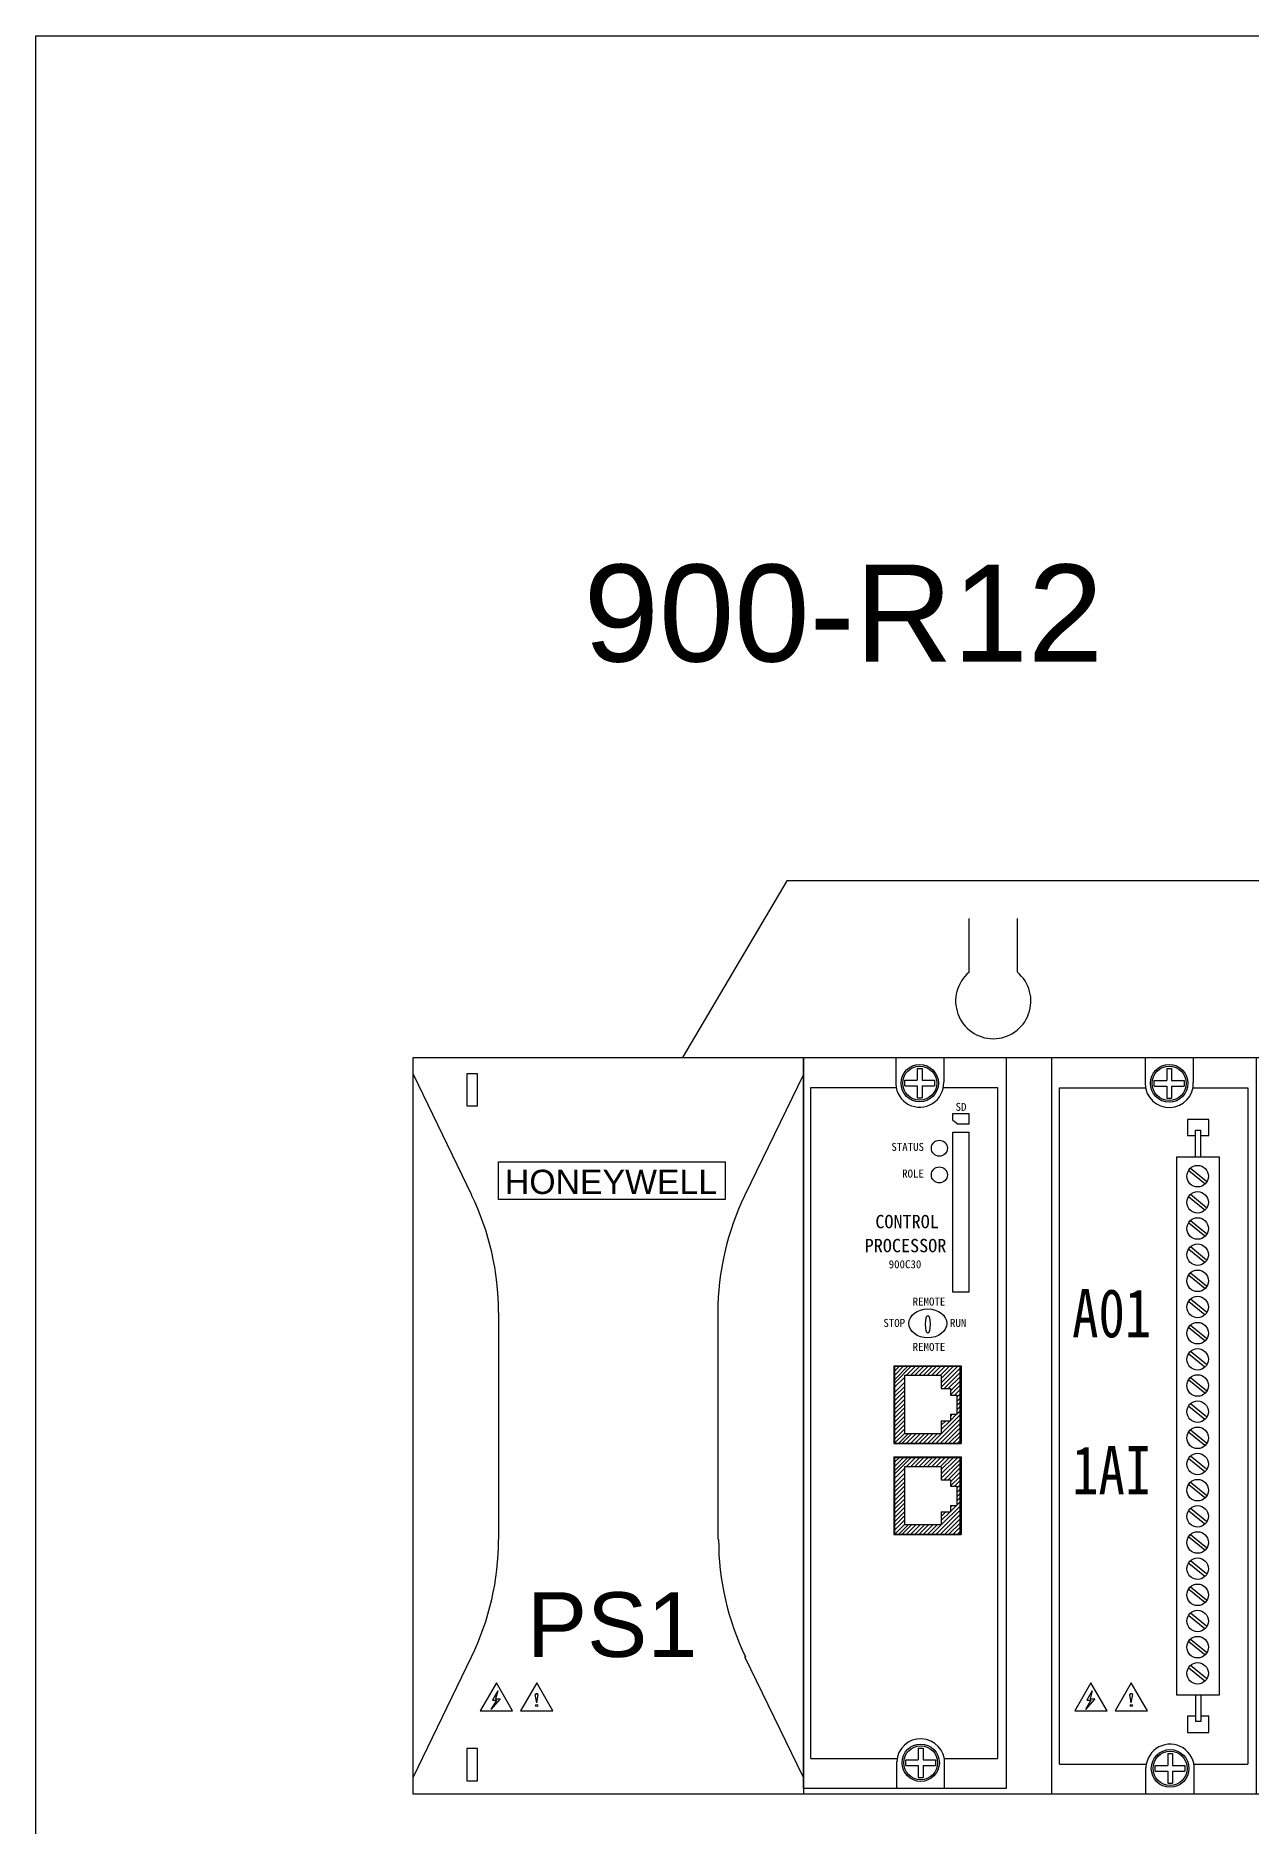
# Model space of a CAD drawing. Extents: x -159874 to -117758, y 9787 to 31117.
# Drawn here: x -156069 to -154941, y 25337 to 26998 of the extents above; entities that cross this region are included whole.
import ezdxf
from ezdxf.enums import TextEntityAlignment as Align

# ---------------------------------------------------------------- set-up
doc = ezdxf.new("R2010")
doc.units = 0
doc.layers.get('0').update_dxf_attribs({"linetype": 'CONTINUOUS'})
for name, color, linetype in [('1', 143, 'CONTINUOUS'), ('Title Block', 7, 'CONTINUOUS'), ('증설con', 4, 'CONTINUOUS')]:
    doc.layers.add(name, color=color, linetype=linetype)
doc.layers.add('AM_0', color=7, linetype='CONTINUOUS', lineweight=30)
doc.styles.add('Arial', font='arial.ttf')
doc.styles.get("Standard").update_dxf_attribs({"font": ''})
doc.styles.get('Standard').set_extended_font_data('SimSun')

# ---------------------------------------------------------------- blocks, each defined once
blk = doc.blocks.new('900P01-0301')
for p, q in [((20484.5, 3992.88), (20495.39, 3970.44)), ((20557.1, 3992.85), (20546.21, 3970.41)), ((20500.4, 3948.61), (20500.4, 3906.39)), ((20541.2, 3948.59), (20541.2, 3906.36)), ((20484.5, 3862.12), (20495.39, 3884.56)), ((20557.1, 3862.12), (20546.21, 3884.56))]:
    blk.add_line(p, q)
at = {"color": 1}
blk.add_lwpolyline([(20500.42, 3976.59), (20542.56, 3976.59), (20542.56, 3969.57), (20500.42, 3969.57)], close=True, dxfattribs=at)
for centre, start, end in [((20450.4, 3948.61), 0, 25.8778), ((20591.2, 3948.59), 154.1222, 180), ((20450.4, 3906.39), 334.1222, 0), ((20591.33, 3906.36), 180, 205.8778)]:
    blk.add_arc(centre, 50, start, end)
at = {"layer": 'Title Block', "color": 0}
for p, q in [((20500, 3879.7), (20497, 3874.5)), ((20503, 3874.5), (20500, 3879.7)), ((20507.5, 3879.7), (20504.5, 3874.5)), ((20510.5, 3874.5), (20507.5, 3879.7)), ((20500.72, 3876.75), (20499, 3874.77)), ((20500, 3876.5), (20499, 3874.77)), ((20500.25, 3878.23), (20499.25, 3876.5)), ((20499.25, 3876.5), (20500, 3876.5)), ((20500.25, 3878.23), (20499.85, 3876.75)), ((20499.85, 3876.75), (20500.72, 3876.75)), ((20507.5, 3876), (20507.23, 3877.52)), ((20507.5, 3876), (20507.77, 3877.52)), ((20497, 3874.5), (20503, 3874.5)), ((20504.5, 3874.5), (20510.5, 3874.5))]:
    blk.add_line(p, q, dxfattribs=at)
for points in [[(20484.5, 3996), (20557.1, 3996), (20557.1, 3859), (20484.5, 3859)], [(20494.5, 3987), (20496.5, 3987), (20496.5, 3993), (20494.5, 3993)], [(20494.5, 3861.5), (20496.5, 3861.5), (20496.5, 3867.5), (20494.5, 3867.5)]]:
    blk.add_lwpolyline(points, close=True, dxfattribs=at)
blk.add_circle((20507.5, 3875.5), 0.2, dxfattribs=at)
blk.add_arc((20507.5, 3877.48), 0.27, 5.3002, 177.3905, dxfattribs=at)
at = {"color": 1, "linetype": 'Continuous', "lineweight": 0, "style": 'Arial'}
blk.add_text('HONEYWELL', height=4.5, dxfattribs=at).set_placement((20521.32, 3970.63, 0), align=Align.CENTER)
blk = doc.blocks.new('900CP1-0200(2)')
for p, q in [((20666.52, 3996), (20666.52, 3991.02)), ((20675.51, 3996), (20675.51, 3991.37)), ((20650.62, 3864.61), (20650.62, 3990.39)), ((20650.62, 3990.39), (20666.59, 3990.39)), ((20675.44, 3990.39), (20685.62, 3990.39)), ((20685.62, 3990.39), (20685.62, 3864.61)), ((20650.62, 3864.61), (20666.77, 3864.61)), ((20666.7, 3859), (20666.7, 3863.98)), ((20675.62, 3864.61), (20685.62, 3864.61)), ((20675.69, 3859), (20675.69, 3863.63))]:
    blk.add_line(p, q)
at = {"color": 7}
for p, q in [((20668.25, 3991.74), (20670.57, 3991.74)), ((20668.25, 3990.67), (20668.25, 3991.74)), ((20670.57, 3993.97), (20670.57, 3991.74)), ((20670.57, 3993.97), (20671.47, 3993.97)), ((20671.47, 3993.97), (20671.47, 3991.74)), ((20671.47, 3991.74), (20673.78, 3991.74)), ((20668.25, 3990.67), (20670.57, 3990.67)), ((20670.57, 3990.67), (20670.57, 3988.44)), ((20670.57, 3988.44), (20671.47, 3988.44)), ((20671.47, 3990.67), (20671.47, 3988.44)), ((20671.47, 3990.67), (20673.78, 3990.67)), ((20666.16, 3938.21), (20666.16, 3923.63)), ((20666.16, 3938.21), (20678.76, 3938.21)), ((20678.76, 3938.21), (20678.76, 3923.63)), ((20666.16, 3923.63), (20678.76, 3923.63)), ((20666.16, 3921.14), (20666.16, 3906.56)), ((20666.16, 3921.14), (20678.76, 3921.14)), ((20678.76, 3921.14), (20678.76, 3906.56)), ((20666.16, 3906.56), (20678.76, 3906.56)), ((20670.75, 3866.56), (20670.75, 3864.33)), ((20670.75, 3866.56), (20671.65, 3866.56)), ((20671.65, 3866.56), (20671.65, 3864.33)), ((20668.44, 3864.33), (20670.75, 3864.33)), ((20668.44, 3863.26), (20668.44, 3864.33)), ((20668.44, 3863.26), (20670.75, 3863.26)), ((20670.75, 3863.26), (20670.75, 3861.03)), ((20671.65, 3864.33), (20673.96, 3864.33)), ((20671.65, 3863.26), (20671.65, 3861.03)), ((20671.65, 3863.26), (20673.96, 3863.26)), ((20670.75, 3861.03), (20671.65, 3861.03))]:
    blk.add_line(p, q, dxfattribs=at)
blk.add_lwpolyline([(20649.2, 3996), (20687.2, 3996), (20687.2, 3859), (20649.2, 3859)], close=True)
for centre, radius in [((20671.02, 3991.2), 3.5), ((20671.02, 3991.2), 3.18), ((20671.2, 3863.8), 3.5), ((20671.2, 3863.8), 3.18)]:
    blk.add_circle(centre, radius, dxfattribs=at)
for centre, start, end in [((20671.02, 3991.2), 182.2997, 2.2997), ((20671.2, 3863.8), 357.7003, 177.7003)]:
    blk.add_arc(centre, 4.5, start, end)
for centre, major_axis, ratio in [((20672.54, 3946.16), (3.55, 0), 0.766082), ((20672.54, 3946), (0, -1.67), 0.245099)]:
    blk.add_ellipse(centre, major_axis=major_axis, ratio=ratio)
at = {"layer": 'Title Block', "color": 0}
for p, q in [((20673.78, 3991.74), (20673.78, 3990.67)), ((20677.2, 3984.25), (20677.2, 3985.5)), ((20677.2, 3984.25), (20678.2, 3983.5)), ((20673.96, 3864.33), (20673.96, 3863.26))]:
    blk.add_line(p, q, dxfattribs=at)
blk.add_lwpolyline([(20677.2, 3985.5), (20680.2, 3985.5), (20680.2, 3983.5), (20678.2, 3983.5)], dxfattribs=at)
blk.add_lwpolyline([(20677.2, 3982), (20680.2, 3982), (20680.2, 3952), (20677.2, 3952)], close=True, dxfattribs=at)
for centre in [(20674.7, 3979), (20674.7, 3974)]:
    blk.add_circle(centre, 1.5, dxfattribs=at)
at = {"layer": '증설con', "color": 7}
for p, q in [((20666.34, 3938.12), (20678.58, 3938.12)), ((20666.34, 3923.72), (20666.34, 3938.12)), ((20668.79, 3938.12), (20666.34, 3935.67)), ((20668, 3938.12), (20666.34, 3936.47)), ((20669.42, 3938.12), (20666.34, 3935.04)), ((20667.2, 3938.12), (20666.34, 3937.26)), ((20670.22, 3938.12), (20668.47, 3936.37)), ((20671.01, 3938.12), (20669.26, 3936.37)), ((20671.81, 3938.12), (20670.06, 3936.37)), ((20672.6, 3938.12), (20670.85, 3936.37)), ((20673.4, 3938.12), (20671.65, 3936.37)), ((20674.19, 3938.12), (20672.44, 3936.37)), ((20674.99, 3938.12), (20673.24, 3936.37)), ((20675.79, 3938.12), (20674.03, 3936.37)), ((20676.58, 3938.12), (20674.83, 3936.37)), ((20678.17, 3938.12), (20675.07, 3935.02)), ((20677.38, 3938.12), (20675.07, 3935.82)), ((20678.58, 3937.74), (20675.07, 3934.23)), ((20678.58, 3923.72), (20678.58, 3938.12)), ((20678.58, 3924.03), (20678.58, 3937.8)), ((20668.14, 3936.05), (20666.34, 3934.25)), ((20668.14, 3935.09), (20666.34, 3933.29)), ((20668.14, 3934.29), (20666.34, 3932.49)), ((20675.07, 3936.37), (20668.14, 3936.37)), ((20668.14, 3936.37), (20668.14, 3925.47)), ((20675.07, 3936.37), (20675.07, 3933.93)), ((20675.07, 3933.93), (20676.78, 3933.93)), ((20678.58, 3936.94), (20675.58, 3933.93)), ((20678.58, 3936.15), (20676.37, 3933.93)), ((20678.58, 3935.35), (20676.78, 3933.55)), ((20678.58, 3934.56), (20676.78, 3932.76)), ((20676.78, 3933.93), (20676.78, 3932.72)), ((20678.58, 3933.76), (20677.54, 3932.72)), ((20668.14, 3933.5), (20666.34, 3931.7)), ((20668.14, 3932.7), (20666.34, 3930.9)), ((20668.14, 3931.9), (20666.34, 3930.1)), ((20667.96, 3930.92), (20666.34, 3929.31)), ((20667.16, 3930.92), (20667.15, 3930.91)), ((20668.14, 3931.11), (20667.96, 3930.92)), ((20676.78, 3932.72), (20677.95, 3932.72)), ((20678.58, 3932.96), (20677.95, 3932.33)), ((20677.95, 3932.72), (20677.95, 3929.12)), ((20678.58, 3932.17), (20677.95, 3931.54)), ((20678.58, 3931.37), (20677.95, 3930.74)), ((20678.58, 3930.58), (20677.95, 3929.95)), ((20668.14, 3930.31), (20666.34, 3928.51)), ((20668.14, 3929.52), (20666.34, 3927.72)), ((20668.14, 3928.72), (20666.34, 3926.92)), ((20668.14, 3927.93), (20666.34, 3926.13)), ((20668.14, 3927.13), (20666.34, 3925.33)), ((20678.58, 3928.19), (20674.11, 3923.72)), ((20678.58, 3927.4), (20674.91, 3923.72)), ((20678.58, 3928.99), (20675.07, 3925.48)), ((20675.07, 3927.9), (20675.07, 3925.47)), ((20676.71, 3927.9), (20675.07, 3926.27)), ((20675.07, 3927.9), (20676.78, 3927.9)), ((20675.12, 3927.9), (20675.07, 3927.86)), ((20675.91, 3927.9), (20675.07, 3927.07)), ((20676.78, 3929.12), (20676.78, 3927.9)), ((20676.78, 3929.12), (20677.95, 3929.12)), ((20677.13, 3929.12), (20676.78, 3928.78)), ((20677.92, 3929.12), (20676.78, 3927.98)), ((20678.58, 3929.78), (20677.95, 3929.15)), ((20668.14, 3926.34), (20666.34, 3924.54)), ((20668.14, 3925.54), (20666.34, 3923.74)), ((20666.34, 3923.72), (20678.58, 3923.72)), ((20668.87, 3925.47), (20667.12, 3923.72)), ((20669.43, 3925.4), (20667.75, 3923.72)), ((20675.07, 3925.47), (20668.14, 3925.47)), ((20670.29, 3925.47), (20668.54, 3923.72)), ((20671.02, 3925.4), (20669.34, 3923.72)), ((20671.02, 3924.61), (20670.14, 3923.72)), ((20672.68, 3925.47), (20670.93, 3923.72)), ((20671.89, 3925.47), (20671.02, 3924.61)), ((20671.09, 3925.47), (20671.02, 3925.4)), ((20673.48, 3925.47), (20671.73, 3923.72)), ((20674.27, 3925.47), (20672.52, 3923.72)), ((20675.07, 3925.47), (20673.32, 3923.72)), ((20678.58, 3926.6), (20675.7, 3923.72)), ((20678.58, 3925.8), (20676.5, 3923.72)), ((20678.58, 3925.01), (20677.29, 3923.72)), ((20678.58, 3924.21), (20678.09, 3923.72)), ((20666.34, 3921.05), (20678.58, 3921.05)), ((20666.34, 3906.65), (20666.34, 3921.05)), ((20668.79, 3921.05), (20666.34, 3918.6)), ((20668, 3921.05), (20666.34, 3919.4)), ((20669.42, 3921.05), (20666.34, 3917.97)), ((20667.2, 3921.05), (20666.34, 3920.19)), ((20670.22, 3921.05), (20668.47, 3919.3)), ((20671.01, 3921.05), (20669.26, 3919.3)), ((20671.81, 3921.05), (20670.06, 3919.3)), ((20672.6, 3921.05), (20670.85, 3919.3)), ((20673.4, 3921.05), (20671.65, 3919.3)), ((20674.19, 3921.05), (20672.44, 3919.3)), ((20674.99, 3921.05), (20673.24, 3919.3)), ((20675.79, 3921.05), (20674.03, 3919.3)), ((20676.58, 3921.05), (20674.83, 3919.3)), ((20678.17, 3921.05), (20675.07, 3917.95)), ((20677.38, 3921.05), (20675.07, 3918.75)), ((20678.58, 3920.66), (20675.07, 3917.15)), ((20678.58, 3906.65), (20678.58, 3921.05)), ((20678.58, 3906.96), (20678.58, 3920.73)), ((20668.14, 3918.97), (20666.34, 3917.17)), ((20668.14, 3918.01), (20666.34, 3916.21)), ((20668.14, 3917.22), (20666.34, 3915.42)), ((20675.07, 3919.3), (20668.14, 3919.3)), ((20668.14, 3919.3), (20668.14, 3908.4)), ((20675.07, 3919.3), (20675.07, 3916.86)), ((20678.58, 3919.87), (20675.58, 3916.86)), ((20678.58, 3919.07), (20676.37, 3916.86)), ((20678.58, 3918.28), (20676.78, 3916.48)), ((20678.58, 3917.48), (20676.78, 3915.68)), ((20668.14, 3916.42), (20666.34, 3914.62)), ((20668.14, 3915.63), (20666.34, 3913.83)), ((20668.14, 3914.83), (20666.34, 3913.03)), ((20667.96, 3913.85), (20666.34, 3912.24)), ((20667.16, 3913.85), (20667.15, 3913.84)), ((20668.14, 3914.04), (20667.96, 3913.85)), ((20675.07, 3916.86), (20676.78, 3916.86)), ((20676.78, 3916.86), (20676.78, 3915.65)), ((20676.78, 3915.65), (20677.95, 3915.65)), ((20678.58, 3916.69), (20677.54, 3915.65)), ((20678.58, 3915.89), (20677.95, 3915.26)), ((20677.95, 3915.65), (20677.95, 3912.05)), ((20678.58, 3915.1), (20677.95, 3914.47)), ((20678.58, 3914.3), (20677.95, 3913.67)), ((20668.14, 3913.24), (20666.34, 3911.44)), ((20668.14, 3912.45), (20666.34, 3910.65)), ((20668.14, 3911.65), (20666.34, 3909.85)), ((20668.14, 3910.85), (20666.34, 3909.05)), ((20678.58, 3911.12), (20674.11, 3906.65)), ((20678.58, 3910.32), (20674.91, 3906.65)), ((20678.58, 3911.91), (20675.07, 3908.4)), ((20675.07, 3910.83), (20675.07, 3908.4)), ((20676.71, 3910.83), (20675.07, 3909.2)), ((20675.07, 3910.83), (20676.78, 3910.83)), ((20675.12, 3910.83), (20675.07, 3910.79)), ((20675.91, 3910.83), (20675.07, 3909.99)), ((20676.78, 3912.05), (20676.78, 3910.83)), ((20676.78, 3912.05), (20677.95, 3912.05)), ((20677.13, 3912.05), (20676.78, 3911.7)), ((20677.92, 3912.05), (20676.78, 3910.91)), ((20678.58, 3913.5), (20677.95, 3912.87)), ((20678.58, 3912.71), (20677.95, 3912.08)), ((20668.14, 3910.06), (20666.34, 3908.26)), ((20668.14, 3909.26), (20666.34, 3907.46)), ((20668.14, 3908.47), (20666.34, 3906.67)), ((20668.87, 3908.4), (20667.12, 3906.65)), ((20669.43, 3908.33), (20667.75, 3906.65)), ((20675.07, 3908.4), (20668.14, 3908.4)), ((20670.29, 3908.4), (20668.54, 3906.65)), ((20671.02, 3908.33), (20669.34, 3906.65)), ((20671.02, 3907.54), (20670.14, 3906.65)), ((20672.68, 3908.4), (20670.93, 3906.65)), ((20671.89, 3908.4), (20671.02, 3907.54)), ((20671.09, 3908.4), (20671.02, 3908.33)), ((20673.48, 3908.4), (20671.73, 3906.65)), ((20674.27, 3908.4), (20672.52, 3906.65)), ((20675.07, 3908.4), (20673.32, 3906.65)), ((20678.58, 3909.53), (20675.7, 3906.65)), ((20678.58, 3908.73), (20676.5, 3906.65)), ((20678.58, 3907.94), (20677.29, 3906.65)), ((20678.58, 3907.14), (20678.09, 3906.65)), ((20666.34, 3906.65), (20678.58, 3906.65))]:
    blk.add_line(p, q, dxfattribs=at)
at = {"layer": 'Title Block', "color": 0, "attachment_point": 1}
for s, insert, char_height in [('  SD', (20675.7, 3987.5), 1.5), ('STATUS', (20665.7, 3980), 1.5), (' ROLE', (20666.7, 3975), 1.5), ('CONTROL', (20662.7, 3966.5), 2.5), ('PROCESSOR', (20660.7, 3962), 2.5), ('900C30', (20665.2, 3958), 1.5), ('REMOTE', (20669.7, 3951), 1.5), ('STOP', (20664.2, 3947), 1.5), ('RUN', (20676.7, 3947), 1.5), ('REMOTE', (20669.7, 3942.5), 1.5)]:
    blk.add_mtext_dynamic_manual_height_columns(s, width=8, gutter_width=1, heights=[0], dxfattribs=dict(at, insert=insert, char_height=char_height))

msp = doc.modelspace()

# ---------------------------------------------------------------- linework, layer by layer
for p, q in [((-153129.88239, 26214.09103), (-155371.83773, 26214.09103)), ((-155039.3962, 26050.12328), (-155039.3962, 26025.29327)), ((-154994.54731, 26050.12328), (-154994.54731, 26027.02737)), ((-155118.75031, 26022.12072), (-155039.04156, 26022.12072)), ((-155118.75031, 25394.55064), (-155118.75031, 26022.12072)), ((-154994.90454, 26022.12072), (-154944.08347, 26022.12072)), ((-154944.08347, 26022.12072), (-154944.08347, 25394.55064)), ((-155118.75031, 25394.55064), (-155038.14108, 25394.55064)), ((-155038.49573, 25366.54808), (-155038.49573, 25391.3781)), ((-154994.00406, 25394.55064), (-154944.08347, 25394.55064)), ((-154993.64684, 25366.54808), (-154993.64684, 25389.64399))]:
    msp.add_line(p, q)
at = {"color": 7}
for p, q in [((-155019.21155, 26039.97293), (-155019.21155, 26028.85497)), ((-155019.21155, 26039.97293), (-155014.73455, 26039.97293)), ((-155014.73455, 26039.97293), (-155014.73455, 26028.85497)), ((-155030.75223, 26028.85497), (-155019.21155, 26028.85497)), ((-155030.75223, 26023.53252), (-155030.75223, 26028.85497)), ((-155030.75223, 26023.53252), (-155019.21155, 26023.53252)), ((-155019.21155, 26023.53252), (-155019.21155, 26012.41456)), ((-155014.73455, 26028.85497), (-155003.19387, 26028.85497)), ((-155014.73455, 26023.53252), (-155014.73455, 26012.41456)), ((-155014.73455, 26023.53252), (-155003.19387, 26023.53252)), ((-155019.21155, 26012.41456), (-155014.73455, 26012.41456)), ((-155010.08505, 25957.81568), (-155010.08505, 25458.85568)), ((-154970.16825, 25957.81568), (-155010.08505, 25957.81568)), ((-154970.16825, 25458.85568), (-154970.16825, 25957.81568)), ((-154998.83746, 25945.24615), (-154983.86586, 25933.16804)), ((-154997.21108, 25947.48069), (-154982.23948, 25935.40258)), ((-154998.83746, 25920.96571), (-154983.86586, 25908.8876)), ((-154997.21108, 25923.20024), (-154982.23948, 25911.12214)), ((-154998.83746, 25605.31998), (-154983.86586, 25593.24188)), ((-154997.21108, 25607.55452), (-154982.23948, 25595.47641)), ((-154998.83746, 25581.03954), (-154983.86586, 25568.96144)), ((-154997.21108, 25583.27408), (-154982.23948, 25571.19597)), ((-154998.83746, 25556.7591), (-154983.86586, 25544.681)), ((-154997.21108, 25558.99364), (-154982.23948, 25546.91553)), ((-154998.83746, 25532.47866), (-154983.86586, 25520.40055)), ((-154997.21108, 25534.7132), (-154982.23948, 25522.63509)), ((-154998.83746, 25508.19822), (-154983.86586, 25496.12011)), ((-154997.21108, 25510.43276), (-154982.23948, 25498.35465)), ((-154997.21108, 25486.15232), (-154982.23948, 25474.07421)), ((-154998.83746, 25483.91778), (-154983.86586, 25471.83967)), ((-155010.08505, 25458.85568), (-154970.16825, 25458.85568)), ((-155018.31108, 25404.2568), (-155018.31108, 25393.13885)), ((-155018.31108, 25404.2568), (-155013.83407, 25404.2568)), ((-155013.83407, 25404.2568), (-155013.83407, 25393.13885)), ((-155029.85176, 25393.13885), (-155018.31108, 25393.13885)), ((-155029.85176, 25387.81639), (-155029.85176, 25393.13885)), ((-155029.85176, 25387.81639), (-155018.31108, 25387.81639)), ((-155018.31108, 25387.81639), (-155018.31108, 25376.69843)), ((-155013.83407, 25393.13885), (-155002.29339, 25393.13885)), ((-155013.83407, 25387.81639), (-155013.83407, 25376.69843)), ((-155013.83407, 25387.81639), (-155002.29339, 25387.81639)), ((-155018.31108, 25376.69843), (-155013.83407, 25376.69843))]:
    msp.add_line(p, q, dxfattribs=at)
at = {"color": 0}
for p, q in [((-154998.83746, 25896.68527), (-154983.86586, 25884.60716)), ((-154997.21108, 25898.9198), (-154982.23948, 25886.8417)), ((-154998.83746, 25872.40483), (-154983.86586, 25860.32672)), ((-154997.21108, 25874.63936), (-154982.23948, 25862.56126)), ((-154998.83746, 25848.12439), (-154983.86586, 25836.04628)), ((-154997.21108, 25850.35892), (-154982.23948, 25838.28082)), ((-154998.83746, 25823.84395), (-154983.86586, 25811.76584)), ((-154997.21108, 25826.07848), (-154982.23948, 25814.00037)), ((-154997.21108, 25801.79804), (-154982.23948, 25789.71993)), ((-154998.83746, 25799.56351), (-154983.86586, 25787.4854)), ((-154998.83746, 25775.28307), (-154983.86586, 25763.20496)), ((-154997.21108, 25777.5176), (-154982.23948, 25765.43949)), ((-154997.21108, 25753.23716), (-154982.23948, 25741.15905)), ((-154998.83746, 25751.00263), (-154983.86586, 25738.92452)), ((-154998.83746, 25726.72219), (-154983.86586, 25714.64408)), ((-154997.21108, 25728.95672), (-154982.23948, 25716.87861)), ((-154998.83746, 25702.44175), (-154983.86586, 25690.36364)), ((-154997.21108, 25704.67628), (-154982.23948, 25692.59817)), ((-154998.83746, 25678.16131), (-154983.86586, 25666.0832)), ((-154997.21108, 25680.39584), (-154982.23948, 25668.31773)), ((-154998.83746, 25653.88086), (-154983.86586, 25641.80276)), ((-154997.21108, 25656.1154), (-154982.23948, 25644.03729)), ((-154998.83746, 25629.60042), (-154983.86586, 25617.52232)), ((-154997.21108, 25631.83496), (-154982.23948, 25619.75685))]:
    msp.add_line(p, q, dxfattribs=at)
for points in [[(-155718.75146, 26050.12328), (-152850.58617, 26050.12328), (-152850.58617, 25366.54808), (-155718.75146, 25366.54808)], [(-155125.84377, 26050.12328), (-154936.23897, 26050.12328), (-154936.23897, 25366.54808), (-155125.84377, 25366.54808)]]:
    msp.add_lwpolyline(points, close=True)
at = {"color": 7}
for centre, radius in [((-155016.97305, 26026.19374), 17.4636), ((-155016.97305, 26026.19374), 15.86262), ((-154990.57698, 25940.02595), 9.9792), ((-154990.57698, 25915.74551), 9.9792), ((-154990.57698, 25891.46507), 9.9792), ((-154990.57698, 25600.09978), 9.9792), ((-154990.57698, 25575.81934), 9.9792), ((-154990.57698, 25551.5389), 9.9792), ((-154990.57698, 25527.25846), 9.9792), ((-154990.57698, 25502.97802), 9.9792), ((-154990.57698, 25478.69758), 9.9792), ((-155016.07257, 25390.47762), 17.4636), ((-155016.07257, 25390.47762), 15.86262)]:
    msp.add_circle(centre, radius, dxfattribs=at)
at = {"color": 0}
for centre in [(-154990.57698, 25867.18463), (-154990.57698, 25842.90419), (-154990.57698, 25818.62375), (-154990.57698, 25794.34331), (-154990.57698, 25770.06287), (-154990.57698, 25745.78243), (-154990.57698, 25721.50199), (-154990.57698, 25697.22155), (-154990.57698, 25672.94111), (-154990.57698, 25648.66067), (-154990.57698, 25624.38022)]:
    msp.add_circle(centre, 9.9792, dxfattribs=at)
for centre, start, end in [((-155016.97305, 26026.19374), 182.29967061, 2.29967061), ((-155016.07257, 25390.47762), 357.70032939, 177.70032939)]:
    msp.add_arc(centre, 22.44123, start, end)
at = {"layer": '1'}
for p, q in [((-156068.88514, 26998.25591), (-151868.88516, 26998.25591)), ((-156068.88514, 24028.25591), (-156068.88514, 26998.25591))]:
    msp.add_line(p, q, dxfattribs=at)
at = {"layer": 'AM_0'}
for p, q in [((-155202.67773, 26129.26783), (-155202.67773, 26179.16383)), ((-155157.77133, 26129.26783), (-155157.77133, 26179.16383))]:
    msp.add_line(p, q, dxfattribs=at)
msp.add_arc((-155180.22453, 26102.51408), 34.9272, 130.00520089, 49.99479911, dxfattribs=at)
at = {"layer": 'Title Block', "color": 0}
for p, q in [((-155371.83773, 26214.09103), (-155468.62261, 26050.12328)), ((-155003.19387, 26028.85497), (-155003.19387, 26023.53252)), ((-154992.62145, 25957.81568), (-154992.62145, 25982.76368)), ((-154992.62145, 25982.76368), (-154987.63185, 25982.76368)), ((-154987.63185, 25957.81568), (-154987.63185, 25982.76368)), ((-155089.53271, 25469.8136), (-155104.50151, 25443.88688)), ((-155074.56391, 25443.88688), (-155089.53271, 25469.8136)), ((-155052.11071, 25469.8136), (-155067.07951, 25443.88688)), ((-155037.14191, 25443.88688), (-155052.11071, 25469.8136)), ((-155085.93672, 25455.13763), (-155094.52231, 25445.22384)), ((-155089.53271, 25453.86608), (-155094.52231, 25445.22384)), ((-155088.28531, 25462.50832), (-155093.27491, 25453.86608)), ((-155093.27491, 25453.86608), (-155089.53271, 25453.86608)), ((-155088.28531, 25462.50832), (-155090.26028, 25455.13763)), ((-155090.26028, 25455.13763), (-155085.93672, 25455.13763)), ((-155052.11071, 25451.37128), (-155053.44418, 25458.93377)), ((-155052.11071, 25451.37128), (-155050.77724, 25458.93377)), ((-154992.62145, 25458.85568), (-154992.62145, 25433.90768)), ((-154992.62145, 25458.85568), (-154987.63185, 25458.85568)), ((-154987.63185, 25458.85568), (-154987.63185, 25433.90768)), ((-155104.50151, 25443.88688), (-155074.56391, 25443.88688)), ((-155067.07951, 25443.88688), (-155037.14191, 25443.88688)), ((-154987.63185, 25433.90768), (-154992.62145, 25433.90768)), ((-155002.29339, 25393.13885), (-155002.29339, 25387.81639))]:
    msp.add_line(p, q, dxfattribs=at)
for points in [[(-154987.63185, 25977.77408), (-154980.14745, 25977.77408), (-154980.14745, 25992.74288), (-155000.10585, 25992.74288), (-155000.10585, 25977.77408), (-154992.62145, 25977.77408)], [(-154992.62145, 25438.89728), (-155000.10585, 25438.89728), (-155000.10585, 25423.92848), (-154980.14745, 25423.92848), (-154980.14745, 25438.89728), (-154987.63185, 25438.89728)]]:
    msp.add_lwpolyline(points, dxfattribs=at)
msp.add_circle((-155052.11071, 25448.87648), 0.99792, dxfattribs=at)
msp.add_arc((-155052.11071, 25458.74197), 1.34719, 5.3002234, 177.39045098, dxfattribs=at)

# ---------------------------------------------------------------- block references
for name, p, xscale, yscale, zscale in [('900P01-0301', (-257928.21266, 6111.68168), 4.989600000000792, 4.989600000000792, 4.989600000000003), ('900CP1-0200(2)', (-257570.03175, 6269.92328), 4.950000000000728, 4.949999999999818, 4.95)]:
    msp.add_blockref(name, p, dxfattribs=dict(at, xscale=xscale, yscale=yscale, zscale=zscale))

# ---------------------------------------------------------------- texts
at = {"color": 0, "char_height": 45, "width": 99.792, "attachment_point": 1, "line_spacing_factor": 0.9}
for s, insert in [('{\\W0.8;A01}', (-155107.06463, 25835.49623)), ('{\\W0.8;1AI}', (-155107.06463, 25689.70985))]:
    msp.add_mtext(s, dxfattribs=dict(at, insert=insert))
at = {"layer": 'AM_0', "color": 7, "lineweight": 15, "style": 'Arial'}
for s, height, p in [('900-R12', 90, (-155560.41913, 26417.58546)), ('PS1', 60, (-155613.1419, 25493.92983))]:
    msp.add_text(s, height=height, dxfattribs=at).set_placement(p)

doc.saveas('drawing.dxf')
